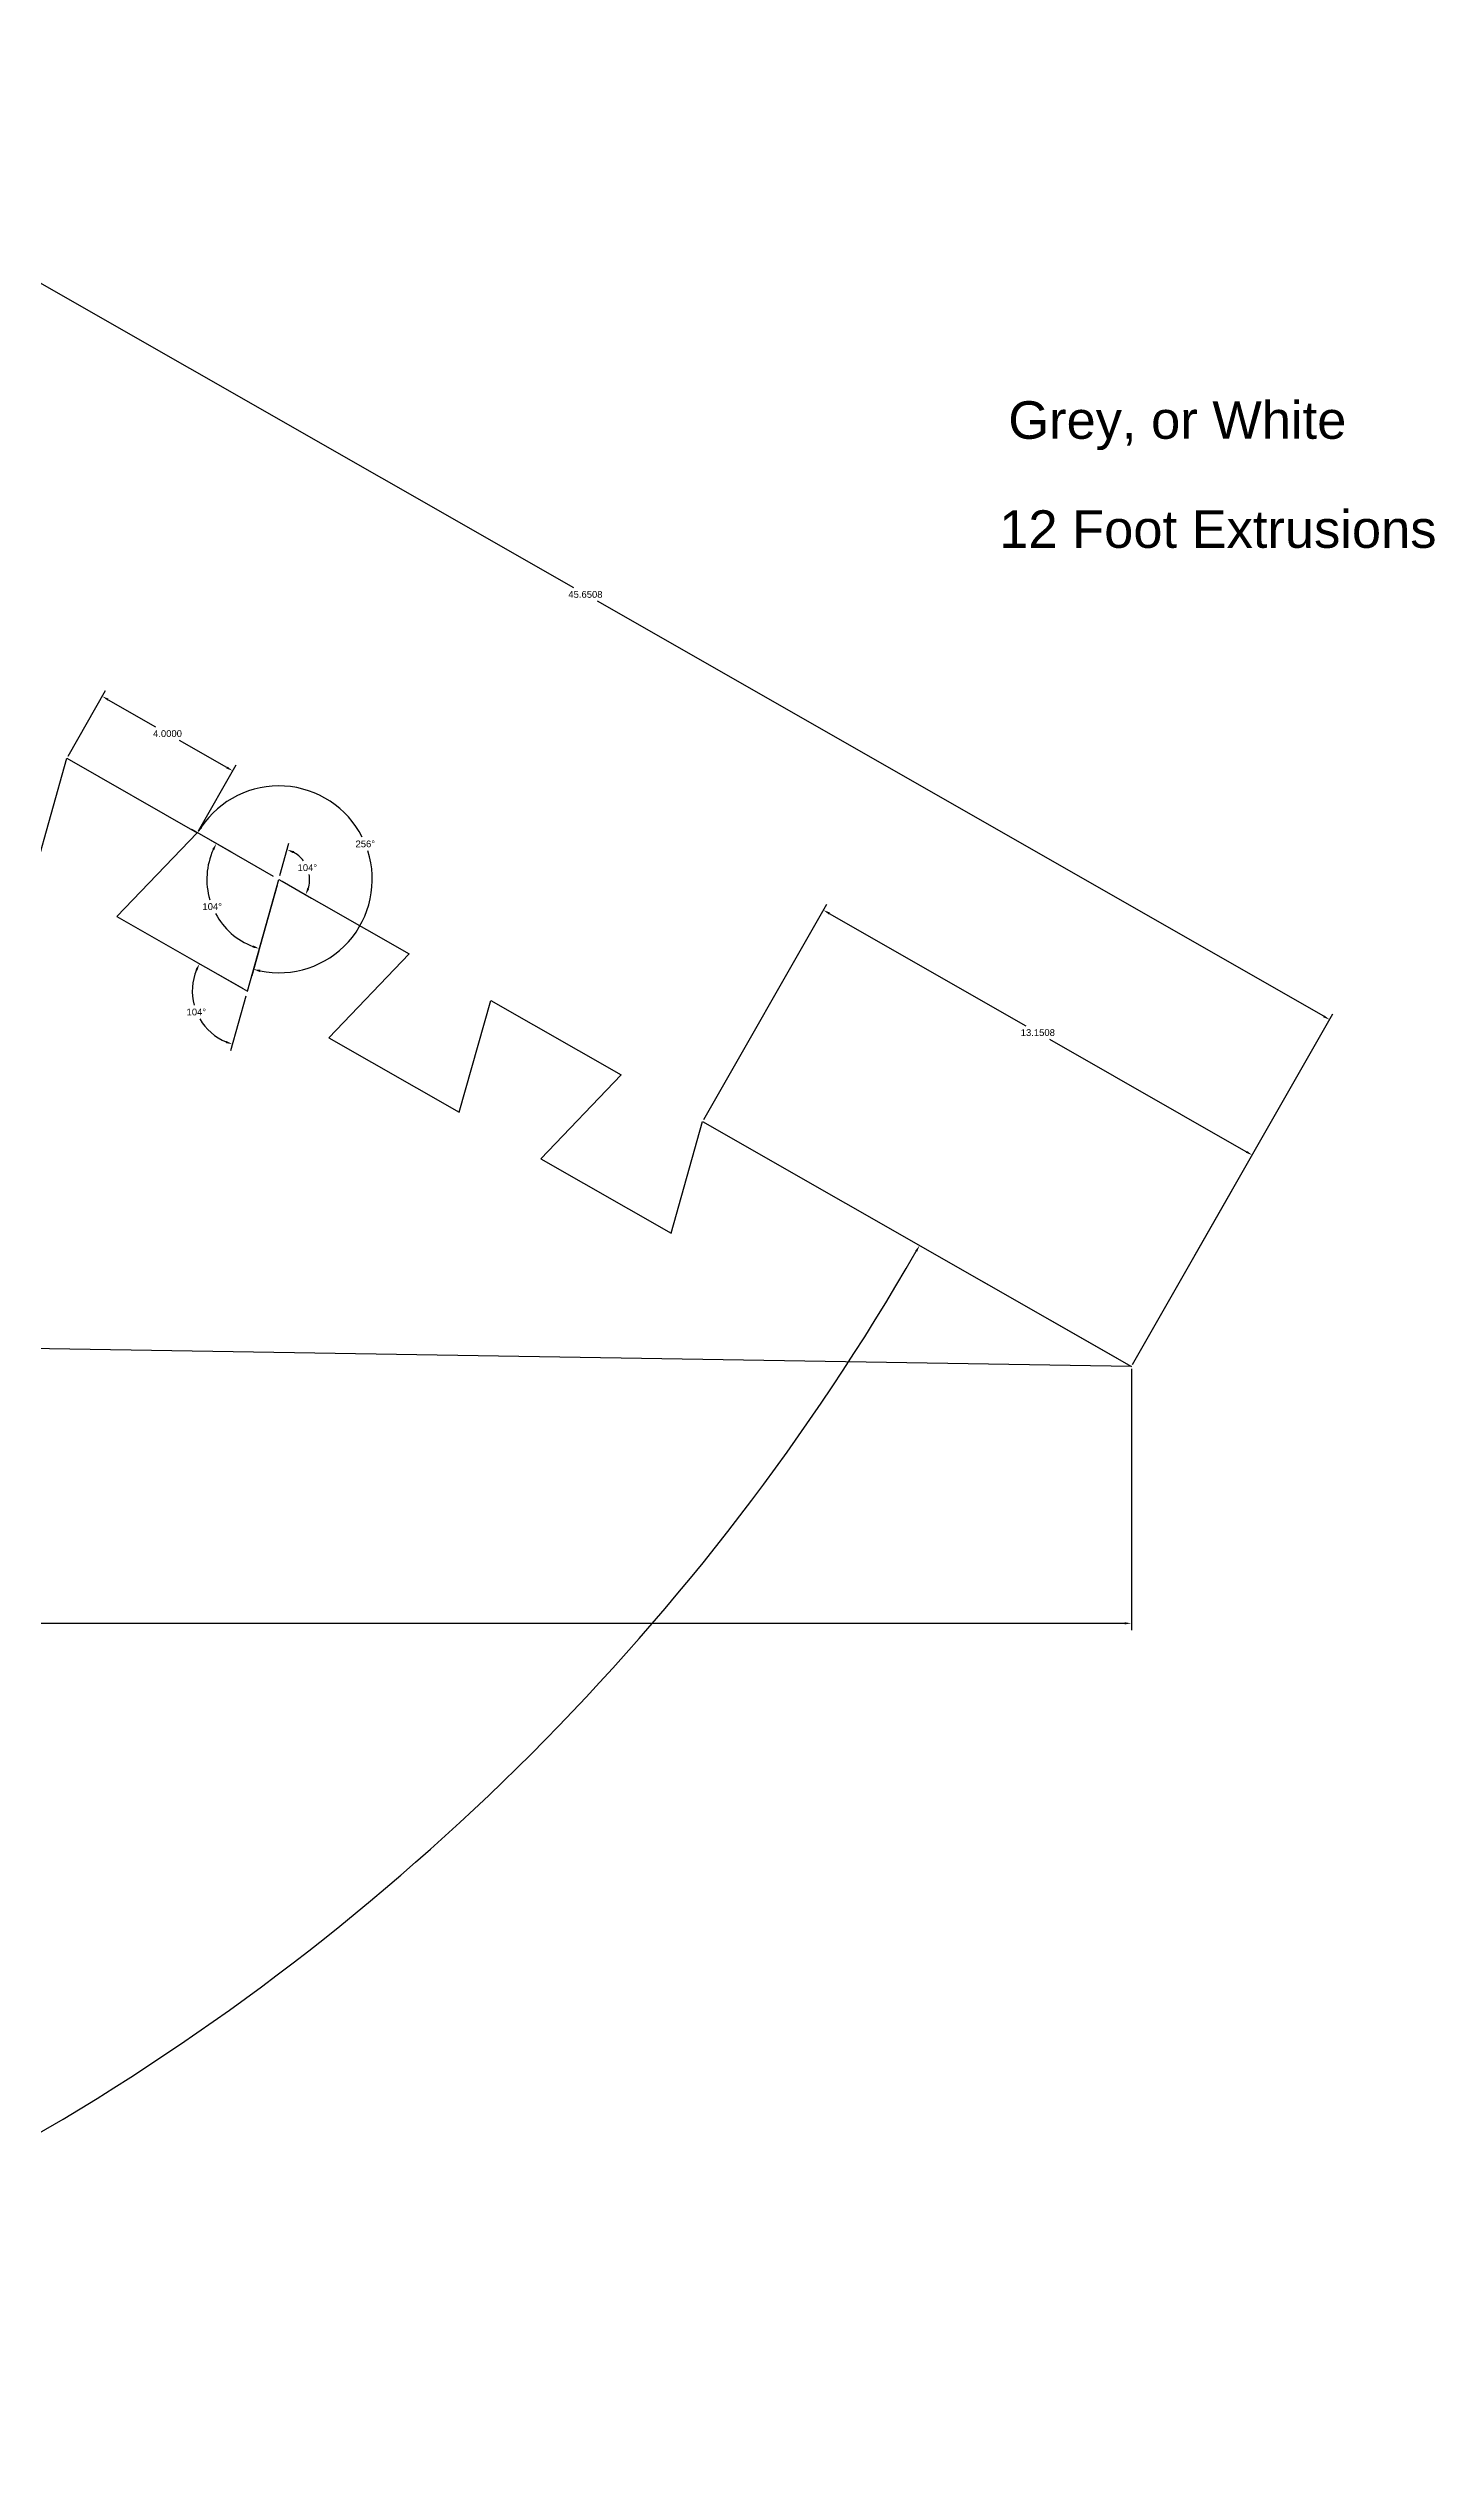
# Model space of a CAD drawing. Extents: x -85 to 70, y -30 to 34.
# Drawn here: x 33.1 to 70.1, y -30.3 to 34.1 of the extents above; entities that cross this region are included whole.
import ezdxf

# ---------------------------------------------------------------- set-up
doc = ezdxf.new("R2010")
doc.units = 0
doc.header["$MEASUREMENT"] = 0
doc.layers.get('0').update_dxf_attribs({"linetype": 'CONTINUOUS'})
doc.layers.get('Defpoints').update_dxf_attribs({"linetype": 'CONTINUOUS'})
doc.styles.get("Standard").update_dxf_attribs({"font": 'ARIAL.TTF'})
doc.dimstyles.get("Standard").update_dxf_attribs({"dimtxt": 0.18, "dimasz": 0.18, "dimexe": 0.18, "dimexo": 0.0625, "dimgap": 0.09, "dimtad": 0, "dimtih": 1, "dimtoh": 1, "dimdec": 4, "dimzin": 0, "dimdsep": 46, "dimtxsty": 'STANDARD', "dimcen": 0.09, "dimadec": 0, "dimazin": 0, "dimtfac": 1, "dimtdec": 4, "dimtofl": 0, "dimtmove": 0, "dimatfit": 3, "dimfxl": 1, "dimtolj": 1, "dimtzin": 0, "dimarcsym": 0})

# ---------------------------------------------------------------- blocks, each defined once
blk = doc.blocks.new('*D13')
at = {"color": 0, "lineweight": -2}
for p, q in [((22.386733, 21.692694), (27.723948, 31.032819)), ((27.790926, 30.78723), (47.134353, 19.733844)), ((67.114395, 8.316677), (47.770968, 19.370064)), ((62.02277, -0.95647), (67.359984, 8.383656))]:
    blk.add_line(p, q, dxfattribs=at)
at = {"color": 0}
for points in [[(27.805811, 30.813278), (27.776042, 30.761183), (27.634643, 30.876535)], [(67.099511, 8.29063), (67.12928, 8.342724), (67.270679, 8.227372)]]:
    blk.add_solid(points, dxfattribs=at)
at = {"layer": 'Defpoints', "color": 0}
for p in [(22.355724, 21.638428), (67.270679, 8.227372), (61.991761, -1.010735)]:
    blk.add_point(p, dxfattribs=at)
at = {"color": 0, "linetype": 'ByBlock', "insert": (47.452661, 19.551954), "char_height": 0.18, "attachment_point": 5}
blk.add_mtext('\\A1;45.6508', dxfattribs=at)
blk = doc.blocks.new('*D26')
at = {"color": 0, "lineweight": -2}
for p, q in [((0, -0.0625), (0, -8.030735)), ((61.991761, -1.073235), (61.991761, -8.030735)), ((0.18, -7.850735), (30.46209, -7.850735)), ((61.811761, -7.850735), (31.52967, -7.850735))]:
    blk.add_line(p, q, dxfattribs=at)
at = {"color": 0}
for points in [[(0.18, -7.820735), (0.18, -7.880735), (0, -7.850735)], [(61.811761, -7.880735), (61.811761, -7.820735), (61.991761, -7.850735)]]:
    blk.add_solid(points, dxfattribs=at)
at = {"layer": 'Defpoints', "color": 0}
for p in [(0, 0), (61.991761, -1.010735), (61.991761, -7.850735)]:
    blk.add_point(p, dxfattribs=at)
at = {"color": 0, "linetype": 'ByBlock', "insert": (30.99588, -7.850735), "char_height": 0.18, "attachment_point": 5}
blk.add_mtext('\\A1;61.9918', dxfattribs=at)
blk = doc.blocks.new('*D30')
at = {"color": 0, "lineweight": -2}
for p, q in [((33.673894, 15.242887), (34.674854, 16.994568)), ((34.741833, 16.748979), (36.003728, 16.027896)), ((37.902238, 14.943033), (36.640343, 15.664116)), ((37.146867, 13.258332), (38.147827, 15.010012))]:
    blk.add_line(p, q, dxfattribs=at)
at = {"color": 0}
for points in [[(34.756717, 16.775027), (34.726949, 16.722932), (34.585549, 16.838284)], [(37.887354, 14.916986), (37.917122, 14.969081), (38.058522, 14.853728)]]:
    blk.add_solid(points, dxfattribs=at)
at = {"layer": 'Defpoints', "color": 0}
for p in [(33.642885, 15.188622), (38.058522, 14.853728), (37.115858, 13.204066)]:
    blk.add_point(p, dxfattribs=at)
at = {"color": 0, "linetype": 'ByBlock', "insert": (36.322036, 15.846006), "char_height": 0.18, "attachment_point": 5}
blk.add_mtext('\\A1;4.0000', dxfattribs=at)
blk = doc.blocks.new('*D32')
at = {"color": 0, "lineweight": -2}
for p, q in [((38.331212, 9.054325), (37.017858, 9.804813)), ((38.412429, 8.856033), (38.002884, 7.399873))]:
    blk.add_line(p, q, dxfattribs=at)
for start, end in [(157.282087, 194.736464), (210.243404, 247.264394)]:
    blk.add_arc((38.449231, 8.986886), 1.468586, start, end, dxfattribs=at)
at = {"color": 0}
for points in [[(37.121493, 9.540785), (37.067672, 9.567305), (37.174142, 9.715508)], [(37.871776, 7.604084), (37.89153, 7.660739), (38.051618, 7.57315)]]:
    blk.add_solid(points, dxfattribs=at)
at = {"color": 0, "linetype": 'ByBlock', "insert": (37.090221, 8.430256), "char_height": 0.18, "attachment_point": 5}
blk.add_mtext('\\A1;104%%d', dxfattribs=at)
blk = doc.blocks.new('*D34')
at = {"color": 0, "lineweight": -2}
for p, q in [((39.31451, 12.063434), (39.557663, 12.927977)), ((39.376401, 11.912327), (40.156158, 11.466752))]:
    blk.add_line(p, q, dxfattribs=at)
for start, end in [(36.999957, 61.714554), (342.831927, 8.988347)]:
    blk.add_arc((39.286466, 11.963719), 0.821669, start, end, dxfattribs=at)
at = {"color": 0}
for points in [[(39.687062, 12.715095), (39.664589, 12.659463), (39.508929, 12.7547)], [(40.044003, 11.733124), (40.099045, 11.709241), (39.999874, 11.556057)]]:
    blk.add_solid(points, dxfattribs=at)
at = {"color": 0, "linetype": 'ByBlock', "insert": (40.046827, 12.275151), "char_height": 0.18, "attachment_point": 5}
blk.add_mtext('\\A1;104%%d', dxfattribs=at)
blk = doc.blocks.new('*D35')
at = {"color": 0, "lineweight": -2}
for p, q in [((39.148985, 12.04228), (37.465866, 13.004062)), ((39.243595, 11.811289), (38.718745, 9.945158))]:
    blk.add_line(p, q, dxfattribs=at)
for start, end in [(155.637325, 196.470699), (208.3283, 248.909156)]:
    blk.add_arc((39.286466, 11.963719), 1.916878, start, end, dxfattribs=at)
at = {"color": 0}
for points in [[(37.566998, 12.740808), (37.513563, 12.768097), (37.62215, 12.914757)], [(38.587212, 10.146785), (38.606151, 10.203717), (38.767479, 10.118435)]]:
    blk.add_solid(points, dxfattribs=at)
at = {"color": 0, "linetype": 'ByBlock', "insert": (37.512612, 11.237176), "char_height": 0.18, "attachment_point": 5}
blk.add_mtext('\\A1;104%%d', dxfattribs=at)
blk = doc.blocks.new('*D36')
at = {"color": 0, "lineweight": -2}
for p, q in [((38.041793, 12.67496), (36.969154, 13.287897)), ((38.750558, 10.058269), (38.563855, 9.394437))]:
    blk.add_line(p, q, dxfattribs=at)
for start, end in [(26.908861, 146.110631), (258.43585, 17.786767)]:
    blk.add_arc((39.286466, 11.963719), 2.488966, start, end, dxfattribs=at)
at = {"color": 0}
for points in [[(37.194844, 13.367361), (37.245828, 13.335728), (37.125438, 13.198592)], [(38.794588, 9.554431), (38.780442, 9.496123), (38.612589, 9.567714)]]:
    blk.add_solid(points, dxfattribs=at)
at = {"color": 0, "linetype": 'ByBlock', "insert": (41.589722, 12.907097), "char_height": 0.18, "attachment_point": 5}
blk.add_mtext('\\A1;256%%d', dxfattribs=at)
blk = doc.blocks.new('*D45')
at = {"color": 0, "lineweight": -2}
for p, q in [((50.604635, 5.568178), (53.880686, 11.301268)), ((53.947665, 11.055679), (59.182141, 8.06455)), ((65.053232, 4.709641), (59.818756, 7.70077)), ((62.02277, -0.95647), (65.298821, 4.776619))]:
    blk.add_line(p, q, dxfattribs=at)
at = {"color": 0}
for points in [[(53.962549, 11.081726), (53.932781, 11.029631), (53.791381, 11.144984)], [(65.038348, 4.683593), (65.068116, 4.735688), (65.209516, 4.620336)]]:
    blk.add_solid(points, dxfattribs=at)
at = {"layer": 'Defpoints', "color": 0}
for p in [(50.573627, 5.513913), (65.209516, 4.620336), (61.991761, -1.010735)]:
    blk.add_point(p, dxfattribs=at)
at = {"color": 0, "linetype": 'ByBlock', "insert": (59.500448, 7.88266), "char_height": 0.18, "attachment_point": 5}
blk.add_mtext('\\A1;13.1508', dxfattribs=at)
blk = doc.blocks.new('*D52')
at = {"color": 0, "lineweight": -2}
for p, q in [((61.644914, -0.812537), (56.19349, 2.302563)), ((-0.001019, -0.062492), (-0.494619, -30.336618))]:
    blk.add_line(p, q, dxfattribs=at)
for start, end in [(299.934693, 330.094628), (269.226403, 299.387083)]:
    blk.add_arc((0.555904, 34.095468), 64.26065, start, end, dxfattribs=at)
at = {"color": 0}
for points in [[(56.286276, 2.042178), (56.234223, 2.07202), (56.349773, 2.213258)], [(-0.311257, -30.129328), (-0.312151, -30.189321), (-0.491684, -30.156642)]]:
    blk.add_solid(points, dxfattribs=at)
at = {"color": 0, "linetype": 'ByBlock', "insert": (32.355926, -21.745285), "char_height": 0.18, "attachment_point": 5}
blk.add_mtext('\\A1;61%%d', dxfattribs=at)

msp = doc.modelspace()

# ---------------------------------------------------------------- linework, layer by layer
at = {"color": 5}
msp.add_lwpolyline([(61.991761, -1.010735), (0, 0), (0.358648, 21.997076), (22.355724, 21.638428), (25.828697, 19.653873), (23.689098, 17.421247), (27.16207, 15.436692), (27.999305, 18.413525), (31.472277, 16.42897), (29.332678, 14.196344), (32.805651, 12.211789), (33.642885, 15.188622), (37.115858, 13.204066), (34.976259, 10.971441), (38.449231, 8.986886), (39.286466, 11.963719), (42.759438, 9.979163), (40.619839, 7.746538), (44.092812, 5.761982), (44.930046, 8.738816), (48.403019, 6.75426), (46.26342, 4.521635), (49.736392, 2.537079), (50.573627, 5.513913)], close=True, dxfattribs=at)

# ---------------------------------------------------------------- texts
at = {"linetype": 'ByBlock', "char_height": 1, "attachment_point": 1}
for s, insert, width in [('Grey, or White', (58.714301, 24.697295), 14.200263), ('12 Foot Extrusions', (58.472251, 21.792696), 11.69908)]:
    msp.add_mtext(s, dxfattribs=dict(at, insert=insert, width=width))

# ---------------------------------------------------------------- dimensions: what is measured, and where the dimension line sits
for base, center, p1, p2, picture, middle in [((21.966703, -26.493383), (0.555904, 34.095468), (61.699179, -0.843545), (0, 0), '*D52', (32.355926, -21.745285)), ((41.61952, 11.096649), (39.286466, 11.963719), (38.767479, 10.118435), (38.096059, 12.643952), '*D36', (41.589722, 12.907097)), ((37.37669, 11.798856), (39.286466, 11.963719), (39.20325, 12.011271), (39.260516, 11.871455), '*D35', (37.512612, 11.237176)), ((40.10509, 12.034387), (39.286466, 11.963719), (39.322136, 11.943336), (39.297589, 12.003268), '*D34', (40.046827, 12.275151)), ((36.986087, 8.860579), (38.449231, 8.986886), (38.385477, 9.023317), (38.429351, 8.916199), '*D32', (37.090221, 8.430256))]:
    dim = msp.add_angular_dim_3p(base=base, center=center, p1=p1, p2=p2, dimstyle='Standard', override={"dimtmove": 2})
    dim.commit()
    dim.dimension.update_dxf_attribs({"geometry": picture, "text_midpoint": middle})
at = {"color": 1}
dim = msp.add_linear_dim(base=(67.270679, 8.227372), p1=(22.355724, 21.638428), p2=(61.991761, -1.010735), angle=330.255119, dimstyle='Standard', override={"dimtmove": 2}, dxfattribs=at)
dim.commit()
dim.dimension.update_dxf_attribs({"geometry": '*D13', "text_midpoint": (47.452661, 19.551954)})
for base, p1, p2, picture, middle in [((38.058522, 14.853728), (33.642885, 15.188622), (37.115858, 13.204066), '*D30', (36.322036, 15.846006)), ((65.209516, 4.620336), (50.573627, 5.513913), (61.991761, -1.010735), '*D45', (59.500448, 7.88266))]:
    dim = msp.add_linear_dim(base=base, p1=p1, p2=p2, angle=330.255119, dimstyle='Standard', override={"dimtmove": 2})
    dim.commit()
    dim.dimension.update_dxf_attribs({"geometry": picture, "text_midpoint": middle})
dim = msp.add_linear_dim(base=(61.991761, -7.850735), p1=(0, 0), p2=(61.991761, -1.010735), dimstyle='Standard', override={"dimtmove": 2})
dim.commit()
dim.dimension.update_dxf_attribs({"geometry": '*D26', "text_midpoint": (30.99588, -7.850735)})

doc.saveas('drawing.dxf')
